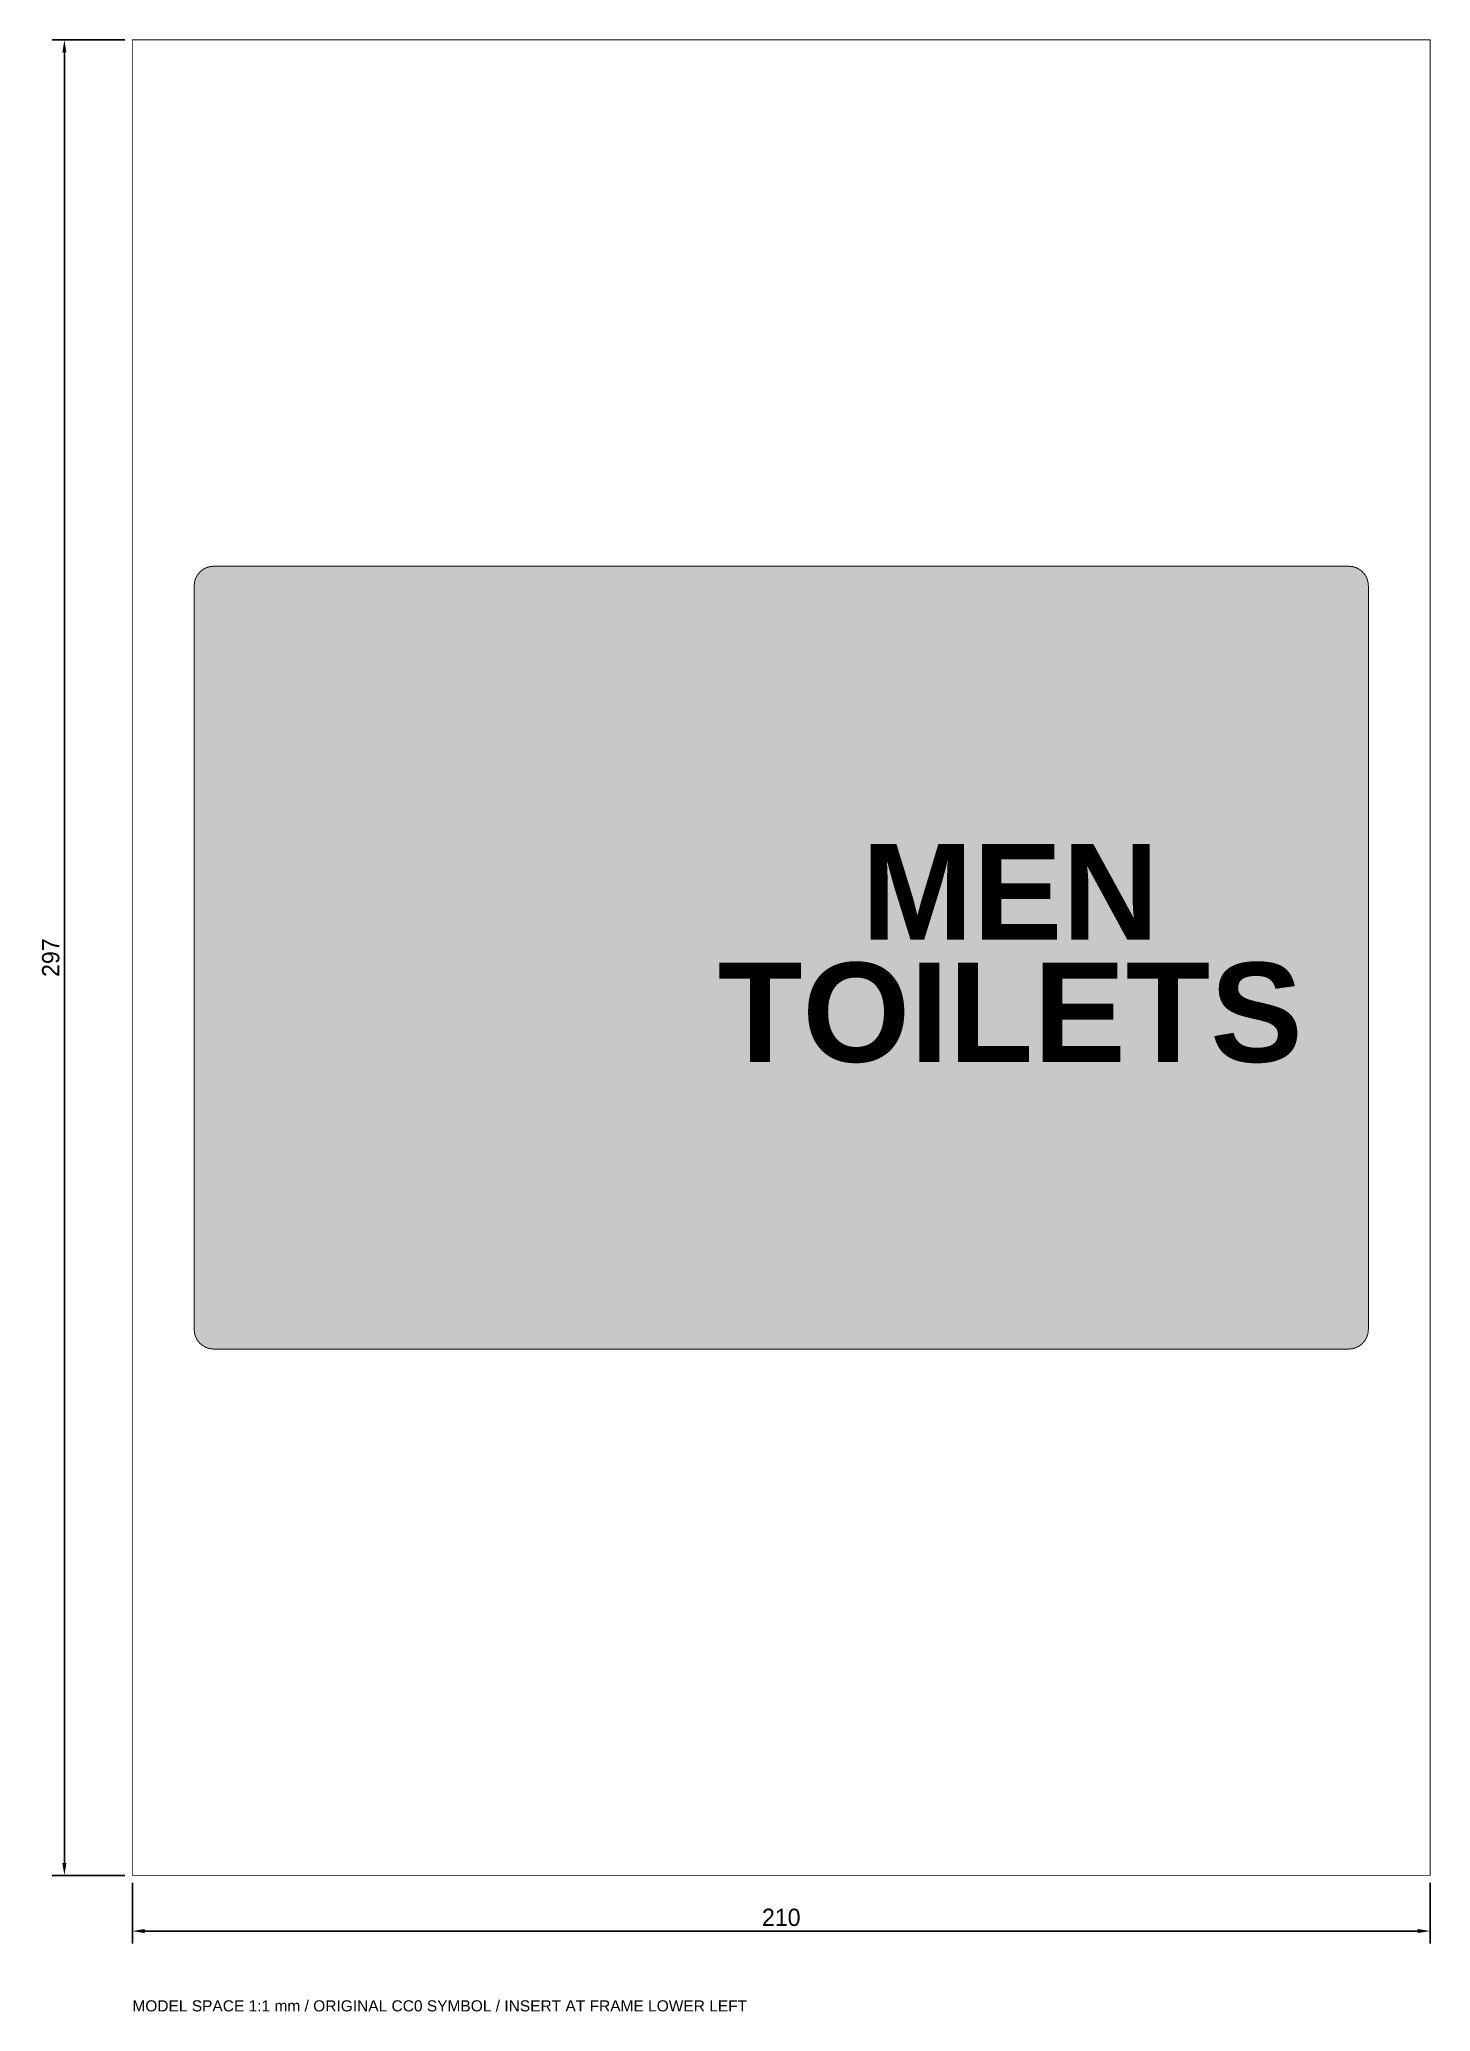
# Model space of a CAD drawing. Header units: millimetres. Extents: x -15 to 210, y -22 to 297.
import ezdxf
from ezdxf.enums import TextEntityAlignment as Align

# ---------------------------------------------------------------- set-up
doc = ezdxf.new("R2010")
doc.units = ezdxf.units.MM
for name, color, linetype, lineweight, true_color in [('A-ANNO-DIMS', 7, 'Continuous', 13, 0x516c7c), ('A-ANNO-TEXT', 7, 'Continuous', 18, 0x203446), ('A-SIGN', 7, 'Continuous', 25, 0x20252b), ('A-SIGN-FRAME', 7, 'Continuous', 13, 0xb4c0c7), ('A-SIGN-PICTOGRAM', 7, 'Continuous', 18, 0x111111)]:
    doc.layers.add(name, color=color, linetype=linetype, lineweight=lineweight, true_color=true_color)
doc.styles.add('SIGN_BOLD', font='arialbd.ttf')
doc.styles.add('SIGN_REGULAR', font='arial.ttf')
doc.dimstyles.get("Standard").update_dxf_attribs({"dimtxt": 2.5, "dimasz": 2.5, "dimexe": 1.25, "dimexo": 0.625, "dimtad": 1, "dimcen": 2.5, "dimazin": 3, "dimtfac": 1, "dimtmove": 0, "dimatfit": 3})

# ---------------------------------------------------------------- blocks, each defined once
blk = doc.blocks.new('105_SYMBOL_103_WAYFINDING_MALE_TOILET')
at = {"layer": 'A-SIGN-PICTOGRAM', "true_color": 0xffffff}
for points in [[(196.83, 211.83), (197.45, 211.77), (198.05, 211.59), (198.59, 211.3), (199.07, 210.91), (199.47, 210.43), (199.76, 209.88), (199.94, 209.28), (200, 208.67), (200, 88.33), (199.94, 87.72), (199.76, 87.12), (199.47, 86.57), (199.07, 86.09), (198.59, 85.7), (198.05, 85.41), (197.45, 85.23), (196.83, 85.17), (13.17, 85.17), (12.55, 85.23), (11.95, 85.41), (11.41, 85.7), (10.93, 86.09), (10.53, 86.57), (10.24, 87.12), (10.06, 87.72), (10, 88.33), (10, 208.67), (10.06, 209.28), (10.24, 209.88), (10.53, 210.43), (10.93, 210.91), (11.41, 211.3), (11.95, 211.59), (12.55, 211.77), (13.17, 211.83)], [(61.53, 176.42), (61.52, 176.84), (61.48, 177.26), (61.41, 177.67), (61.31, 178.08), (61.19, 178.48), (61.04, 178.88), (60.87, 179.26), (60.67, 179.63), (60.45, 179.98), (60.21, 180.32), (59.94, 180.65), (59.66, 180.95), (59.35, 181.24), (59.03, 181.51), (58.68, 181.75), (58.33, 181.97), (57.96, 182.17), (57.58, 182.34), (57.18, 182.49), (56.78, 182.61), (56.38, 182.71), (55.96, 182.78), (55.54, 182.82), (55.12, 182.83), (54.71, 182.82), (54.29, 182.78), (53.87, 182.71), (53.47, 182.61), (53.07, 182.49), (52.67, 182.34), (52.29, 182.17), (51.92, 181.97), (51.57, 181.75), (51.22, 181.51), (50.9, 181.24), (50.59, 180.95), (50.31, 180.65), (50.04, 180.32), (49.8, 179.98), (49.58, 179.63), (49.38, 179.26), (49.21, 178.88), (49.06, 178.48), (48.94, 178.08), (48.84, 177.67), (48.77, 177.26), (48.73, 176.84), (48.72, 176.42), (48.73, 176), (48.77, 175.59), (48.84, 175.17), (48.94, 174.77), (49.06, 174.36), (49.21, 173.97), (49.38, 173.59), (49.58, 173.22), (49.8, 172.86), (50.04, 172.52), (50.31, 172.2), (50.59, 171.89), (50.9, 171.61), (51.22, 171.34), (51.57, 171.1), (51.92, 170.87), (52.29, 170.68), (52.67, 170.5), (53.07, 170.36), (53.47, 170.23), (53.87, 170.14), (54.29, 170.07), (54.71, 170.03), (55.12, 170.02), (55.54, 170.03), (55.96, 170.07), (56.38, 170.14), (56.78, 170.23), (57.18, 170.36), (57.58, 170.5), (57.96, 170.68), (58.33, 170.87), (58.68, 171.1), (59.03, 171.34), (59.35, 171.61), (59.66, 171.89), (59.94, 172.2), (60.21, 172.52), (60.45, 172.86), (60.67, 173.22), (60.87, 173.59), (61.04, 173.97), (61.19, 174.36), (61.31, 174.77), (61.41, 175.17), (61.48, 175.59), (61.52, 176)], [(43.66, 165.63), (66.59, 165.63), (69.29, 147.42), (62.54, 145.4), (61.2, 156.86), (61.2, 122.46), (54.45, 122.46), (54.45, 142.7), (52.43, 142.7), (52.43, 122.46), (45.68, 122.46), (45.68, 156.86), (40.96, 145.4), (34.89, 148.09)]]:
    blk.add_hatch(color=7, dxfattribs=at).paths.add_polyline_path(points)
at = {"layer": 'A-SIGN-PICTOGRAM', "true_color": 0x0758a8}
blk.add_hatch(color=7, dxfattribs=at).paths.add_polyline_path([(14.18, 207.65), (195.82, 207.65), (195.82, 89.35), (14.18, 89.35)])
at = {"layer": 'A-SIGN', "true_color": 0x38434b, "const_width": 0.158}
blk.add_lwpolyline([(196.83, 85.17), (197.45, 85.23), (198.05, 85.41), (198.59, 85.7), (199.07, 86.09), (199.47, 86.57), (199.76, 87.12), (199.94, 87.72), (200, 88.33), (200, 208.67), (199.94, 209.28), (199.76, 209.88), (199.47, 210.43), (199.07, 210.91), (198.59, 211.3), (198.05, 211.59), (197.45, 211.77), (196.83, 211.83), (13.17, 211.83), (12.55, 211.77), (11.95, 211.59), (11.41, 211.3), (10.93, 210.91), (10.53, 210.43), (10.24, 209.88), (10.06, 209.28), (10, 208.67), (10, 88.33), (10.06, 87.72), (10.24, 87.12), (10.53, 86.57), (10.93, 86.09), (11.41, 85.7), (11.95, 85.41), (12.55, 85.23), (13.17, 85.17)], close=True, dxfattribs=at)
at = {"layer": 'A-SIGN-FRAME', "true_color": 0xb4c0c7, "const_width": 0.13}
blk.add_lwpolyline([(0, 0), (210, 0), (210, 297), (0, 297)], close=True, dxfattribs=at)
at = {"layer": 'A-ANNO-TEXT', "true_color": 0xffffff, "style": 'SIGN_BOLD'}
for s, height, p in [('MEN', 15.493, (142.05, 151.42)), ('TOILETS', 16.05, (142.05, 131.63))]:
    blk.add_text(s, height=height, dxfattribs=at).set_placement(p, align=Align.CENTER)

msp = doc.modelspace()

# ---------------------------------------------------------------- block references
at = {"layer": 'A-SIGN'}
msp.add_blockref('105_SYMBOL_103_WAYFINDING_MALE_TOILET', (0, 0), dxfattribs=at)

# ---------------------------------------------------------------- texts
at = {"layer": 'A-ANNO-TEXT', "true_color": 0x203446, "style": 'SIGN_REGULAR'}
msp.add_text('MODEL SPACE 1:1 mm / ORIGINAL CC0 SYMBOL / INSERT AT FRAME LOWER LEFT', height=1.795, dxfattribs=at).set_placement((0, -22))

# ---------------------------------------------------------------- dimensions: what is measured, and where the dimension line sits
at = {"layer": 'A-ANNO-DIMS'}
msp.add_linear_dim(base=(-11, 0), p1=(0, 0), p2=(0, 297), angle=90, dimstyle='Standard', override={"dimtxt": 2.8, "dimasz": 2, "dimexe": 2, "dimexo": 1.2, "dimgap": 0.8, "dimtad": 1, "dimdec": 0}, dxfattribs=at).render()
msp.add_linear_dim(base=(0, -9), p1=(0, 0), p2=(210, 0), dimstyle='Standard', override={"dimtxt": 2.8, "dimasz": 2, "dimexe": 2, "dimexo": 1.2, "dimgap": 0.8, "dimtad": 1, "dimdec": 0}, dxfattribs=at).render()

doc.saveas('drawing.dxf')
